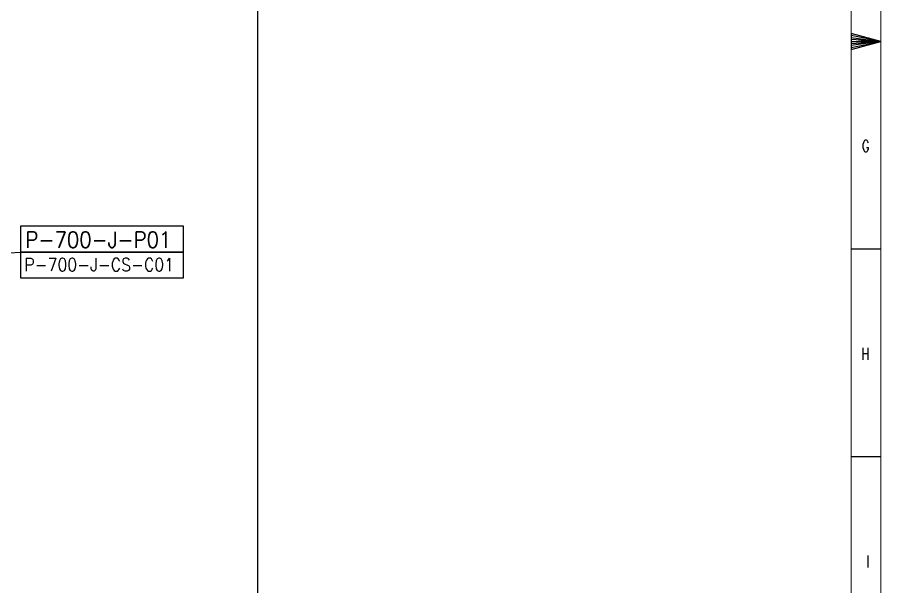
# Model space of a CAD drawing. Header units: inches. Extents: x 19 to 1016051, y 34 to 210034.
# Drawn here: x 224239 to 297019, y 59105 to 107072 of the extents above; entities that cross this region are included whole.
import ezdxf

# ---------------------------------------------------------------- set-up
doc = ezdxf.new("R2010")
doc.units = ezdxf.units.IN
doc.header["$MEASUREMENT"] = 0
for name, color, linetype in [('_Auto', 7, 'Continuous'), ('cables', 7, 'Continuous'), ('TEG BORDER', 7, 'Continuous')]:
    doc.layers.add(name, color=color, linetype=linetype)
doc.styles.add('HZTXT', font='txt_qlt.shx', dxfattribs={"width": 0.7, "bigfont": 'hztxt.shx'})
doc.styles.get("Standard").update_dxf_attribs({"font": 'arial.ttf'})
doc.styles.add('TEG BORDER', font='txt_qlt.shx', dxfattribs={"width": 0.7, "bigfont": 'hztxt.shx'})
doc.dimstyles.get("Standard").update_dxf_attribs({"dimtxt": 0.18, "dimasz": 0.18, "dimexe": 0.18, "dimexo": 0.0625, "dimgap": 0.09, "dimtad": 0, "dimtih": 1, "dimtoh": 1, "dimdec": 4, "dimzin": 0, "dimdsep": 46, "dimtxsty": 'Standard', "dimcen": 0.09, "dimadec": 0, "dimazin": 0, "dimtfac": 1, "dimtdec": 4, "dimtofl": 0, "dimtmove": 0, "dimatfit": 3, "dimfxl": 1, "dimtolj": 1, "dimtzin": 0, "dimarcsym": 0})

msp = doc.modelspace()

# ---------------------------------------------------------------- linework, layer by layer
for p, q in [((294519, 105034), (297019, 105034)), ((296394, 105034), (295144, 105034)), ((297019, 87534), (294519, 87534)), ((297019, 70034), (294519, 70034))]:
    msp.add_line(p, q)
at = {"color": 5, "lineweight": 15}
msp.add_lwpolyline([(19, 210034), (297019, 210034), (297019, 34), (19, 34)], close=True, dxfattribs=at)
at = {"lineweight": 9}
msp.add_lwpolyline([(2519, 207534), (294519, 207534), (294519, 2534), (2519, 2534)], close=True, dxfattribs=at)
msp.add_lwpolyline([(297019, 105034), (294519, 105704), (294519, 104364), (297019, 105034), (294519, 105537), (294519, 105369), (297019, 105034), (294519, 105202), (294519, 104867), (297019, 105034), (294519, 104699), (294519, 104532), (297019, 105034)])
at = {"layer": '_Auto', "color": 7, "linetype": 'Continuous'}
for points in [[(224534, 89493), (238234, 89493), (238234, 87298), (224534, 87298)], [(224534, 87298), (238234, 87298), (238234, 85103), (224534, 85103)]]:
    msp.add_lwpolyline(points, close=True, dxfattribs=at)
at = {"layer": 'TEG BORDER'}
msp.add_line((244519, 58034), (244519, 207534), dxfattribs=at)

# ---------------------------------------------------------------- texts
at = {"char_height": 1000, "width": 1000, "attachment_point": 3, "style": 'TEG BORDER'}
for s, insert in [('G', (296064, 96729)), ('H', (296064, 79229)), ('I', (296064, 61729))]:
    msp.add_mtext(s, dxfattribs=dict(at, insert=insert))
at = {"layer": '_Auto', "color": 7, "style": 'HZTXT', "width": 0.9}
for s, height, p in [('P-700-J-P01', 1350, (224930, 87663)), ('P-700-J-CS-C01', 1080, (224834, 85687))]:
    msp.add_text(s, height=height, dxfattribs=at).set_placement(p)

# ---------------------------------------------------------------- leaders
at = {"layer": 'cables'}
msp.add_leader([(215179, 85044), (219446, 86987), (224534, 87298)], dimstyle='Standard', override={"dimasz": 1000, "dimgap": 0.09, "dimtad": 0}, dxfattribs=at)

doc.saveas('drawing.dxf')
